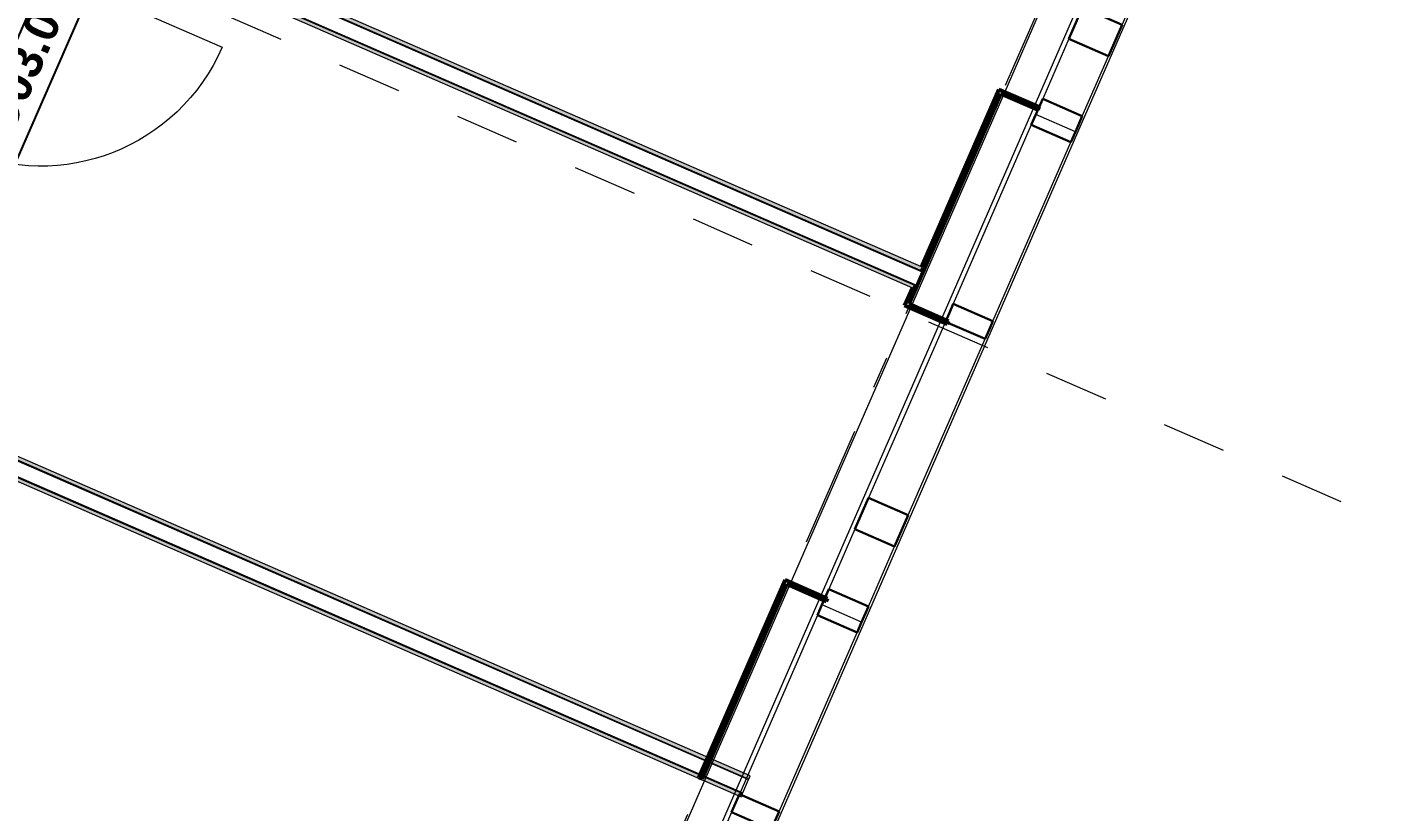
# Model space of a CAD drawing. Header units: millimetres. Extents: x -35034 to 431752, y -71616 to 25069.
# Drawn here: x 341320 to 347304, y -20745 to -17300 of the extents above; entities that cross this region are included whole.
import ezdxf
from ezdxf.enums import TextEntityAlignment as Align

# ---------------------------------------------------------------- set-up
doc = ezdxf.new("R2010")
doc.units = ezdxf.units.MM
doc.header["$MEASUREMENT"] = 0
doc.linetypes.add('Dashed', pattern=[564.444447, 282.222223, -282.222223])
doc.linetypes.add('Double Dashed', pattern=[1093.611073, 529.166651, -211.666656, 141.111112, -211.666656])
for name, color, linetype in [('A-25-M_Wall_Int', 7, 'Continuous'), ('A-95-MC_Marker_Section_P2.Marker', 7, 'Continuous'), ('New_A-15-MG_Structural_Grid_Phase_2', 7, 'Continuous'), ('New_A-20-M_Floor_Slab', 7, 'Continuous'), ('New_A-25-M_Wall_Ext', 7, 'Continuous'), ('New_A-25-M_Wall_Int', 7, 'Continuous'), ('New_ArchiCAD Door Markers', 7, 'Continuous'), ('New_ArchiCAD Doors', 7, 'Continuous'), ('New_ArchiCAD Windows', 7, 'Continuous')]:
    doc.layers.add(name, color=color, linetype=linetype)
for name, color, linetype, lineweight, true_color in [('A-25-M_Wall_Int_Pen_No__107', 7, 'Continuous', 15, 0xa6a6a6), ('A-25-M_Wall_Int_Pen_No__27', 7, 'Continuous', 50, 0x2a2a2a), ('New_A-15-MG_Structural_Grid_Phase_2_Pen_No__222', 7, 'Continuous', 13, 0x65af33), ('New_A-25-M_Wall_Int_Pen_No__107', 7, 'Continuous', 15, 0xa6a6a6), ('New_A-25-M_Wall_Int_Pen_No__27', 7, 'Continuous', 50, 0x2a2a2a), ('New_ArchiCAD Doors_Pen_No__43', 7, 'Continuous', 30, 0x444444), ('New_ArchiCAD Doors_Pen_No__63', 7, 'Continuous', 20, 0x606060), ('New_ArchiCAD Windows_Pen_No__23', 7, 'Continuous', 30, 0x2a2a2a)]:
    doc.layers.add(name, color=color, linetype=linetype, lineweight=lineweight, true_color=true_color)
for name, color, linetype, lineweight in [('A-95-MC_Marker_Section_P2.Marker_Pen_No__1', 7, 'Continuous', 13), ('New_A-20-M_Floor_Slab_Pen_No__89', 8, 'Continuous', 20), ('New_A-25-M_Wall_Int_Pen_No__1', 7, 'Continuous', 13), ('New_ArchiCAD Door Markers_Pen_No__1', 7, 'Continuous', 13), ('New_ArchiCAD Door Markers_Pen_No__5', 7, 'Continuous', 25), ('New_ArchiCAD Doors_Pen_No__1', 7, 'Continuous', 13), ('New_ArchiCAD Windows_Pen_No__1', 7, 'Continuous', 13), ('New_ArchiCAD Windows_Pen_No__3', 7, 'Continuous', 18)]:
    doc.layers.add(name, color=color, linetype=linetype, lineweight=lineweight)
doc.styles.add('GENERATED_STYLE_1', font='')
doc.styles.add('GENERATED_STYLE_4', font='')
doc.styles.get('GENERATED_STYLE_1').set_extended_font_data('Swis721 BT', bold=True)
doc.styles.get('GENERATED_STYLE_4').set_extended_font_data('Swis721 BT')

# ---------------------------------------------------------------- blocks, each defined once
blk = doc.blocks.new('Slab_6_2', base_point=(319508.7, -20986.7))
at = {"layer": 'New_A-20-M_Floor_Slab_Pen_No__89', "linetype": 'Continuous', "flags": 128}
blk.add_lwpolyline([(360395.6, -39042.6), (361680.2, -36096.6), (358829.1, -34853.4), (360799.2, -30335.3), (343499.7, -22791.9), (351451.6, -4555.7), (347529.4, -2845.4), (347719, -2410.4), (346158.3, -1729.9), (345968.6, -2164.8), (345491.4, -1956.7), (343498.9, -6526.2), (338307.1, -4262.3), (330724.5, -11317.1), (330341.6, -10905.7), (319508.6, -20986.6), (319508.7, -20986.7), (306424.3, -33162.5), (323848.8, -40760.4)], dxfattribs=at)
blk = doc.blocks.new('Door with Sidelight on Side 2 19_11')
at = {"layer": 'New_ArchiCAD Doors_Pen_No__1', "linetype": 'Continuous'}
for p, q in [((-755, 0), (-755, -15)), ((755, 0), (755, -15)), ((-755, -15), (-755, -18)), ((-755, -18), (-755, -37)), ((-755, -37), (-755, -62)), ((755, -15), (755, -18)), ((755, -18), (755, -37)), ((755, -37), (755, -62)), ((-755, -62), (-755, -82)), ((-755, -82), (-755, -85)), ((-755, -85), (-755, -100)), ((755, -62), (755, -82)), ((755, -82), (755, -85)), ((755, -85), (755, -100))]:
    blk.add_line(p, q, dxfattribs=at)
at = {"layer": 'New_ArchiCAD Doors_Pen_No__43', "linetype": 'Continuous'}
for p, q in [((-748, 0), (-755, 0)), ((-755, 0), (-755, -100)), ((-682, 0), (-748, 0)), ((-748, 0), (-748, -100)), ((-254, 0), (-682, 0)), ((-682, 0), (-682, -100)), ((-682, -100), (-682, 0)), ((-254, -100), (-254, 0)), ((-188, 0), (-254, 0)), ((-254, 0), (-254, -100)), ((-188, -100), (-188, 0)), ((748, 0), (682, 0)), ((682, 0), (682, -100)), ((748, 0), (755, 0)), ((748, -100), (748, 0)), ((755, 0), (755, -100)), ((-748, -100), (-755, -100)), ((-748, -100), (-682, -100)), ((-682, -100), (-254, -100)), ((-254, -100), (-188, -100)), ((682, -100), (748, -100)), ((748, -100), (755, -100))]:
    blk.add_line(p, q, dxfattribs=at)
at = {"layer": 'New_ArchiCAD Doors_Pen_No__63', "linetype": 'Continuous'}
blk.add_line((682, 0), (682, 870), dxfattribs=at)
blk.add_arc((682, 0), 870, 90, 180, dxfattribs=at)
blk = doc.blocks.new('Door Stamp 17_18')
at = {"layer": 'New_ArchiCAD Door Markers_Pen_No__5', "linetype": 'Continuous'}
for p, q in [((206.6, 241.9), (-770.5, 241.9)), ((-770.5, 241.9), (-770.5, 30.2)), ((206.6, 241.9), (-770.5, 241.9)), ((206.6, 30.2), (206.6, 241.9)), ((-770.5, 30.2), (206.6, 30.2))]:
    blk.add_line(p, q, dxfattribs=at)
at = {"layer": 'New_ArchiCAD Door Markers_Pen_No__1', "style": 'GENERATED_STYLE_1'}
blk.add_attdef('AC_WIDO_ID', text='', height=150, rotation=180, dxfattribs=at).set_placement((147.8, 286.5), align=Align.BOTTOM_LEFT)
blk = doc.blocks.new('Wall_286_2', base_point=(351226.8, 5794.2))
at = {"layer": 'New_ArchiCAD Door Markers'}
ref = blk.add_blockref('Door Stamp 17_18', (341106.5, -17665), dxfattribs=dict(at, rotation=246.440411583999))
ref.add_attrib('AC_WIDO_ID', 'ID03.014', dxfattribs={"layer": 'New_ArchiCAD Door Markers_Pen_No__1', "color": 7, "height": 150, "rotation": 66.44041, "style": 'GENERATED_STYLE_1'}).set_placement((341269.2, -17852.3), align=Align.BOTTOM_LEFT)
at = {"layer": 'New_ArchiCAD Doors', "color": 251, "linetype": 'Continuous', "lineweight": 20, "true_color": 0x606060, "xscale": -0.9999999999999999, "zscale": 1000, "rotation": 246.440411583999}
blk.add_blockref('Door with Sidelight on Side 2 19_11', (341106.5, -17665), dxfattribs=at)
blk = doc.blocks.new('Wall_288_2', base_point=(340445.4, -18930.8))
at = {"layer": 'New_A-25-M_Wall_Int_Pen_No__107', "linetype": 'Continuous', "lineweight": 0, "true_color": 0x535353}
for points in [[(340569.9, -18895.6), (344488.4, -20604.2), (344489.6, -20601.5), (340571.1, -18892.8)], [(340543.1, -18957), (344461.6, -20665.7), (344462.8, -20662.9), (340544.3, -18954.3)]]:
    blk.add_hatch(color=251, dxfattribs=at).paths.add_polyline_path(points)
at = {"layer": 'New_A-25-M_Wall_Int_Pen_No__107', "linetype": 'Continuous'}
for points in [[(340571.1, -18892.8), (344489.6, -20601.5), (344495.6, -20587.7), (340577.1, -18879.1)], [(340537.1, -18970.8), (344455.6, -20679.4), (344461.6, -20665.7), (340543.1, -18957)]]:
    blk.add_hatch(color=256, dxfattribs=at).paths.add_polyline_path(points)
at = {"layer": 'New_A-25-M_Wall_Int_Pen_No__1', "linetype": 'Continuous'}
for p, q in [((340569.9, -18895.6), (344488.4, -20604.2)), ((340571.1, -18892.8), (344489.6, -20601.5)), ((340543.1, -18957), (344461.6, -20665.7)), ((340544.3, -18954.3), (344462.8, -20662.9))]:
    blk.add_line(p, q, dxfattribs=at)
at = {"layer": 'New_A-25-M_Wall_Int_Pen_No__1', "linetype": 'Continuous', "flags": 128}
for points in [[(344495.6, -20587.7), (340577.1, -18879.1)], [(340537.1, -18970.8), (344455.6, -20679.4)], [(344462.8, -20662.9), (344488.4, -20604.2)], [(344488.4, -20604.2), (344489.6, -20601.5)], [(344489.6, -20601.5), (344495.6, -20587.7)], [(344455.6, -20679.4), (344461.6, -20665.7)], [(344461.6, -20665.7), (344462.8, -20662.9)]]:
    blk.add_lwpolyline(points, dxfattribs=at)
blk = doc.blocks.new('Wall_289_2', base_point=(341384.6, -16777.1))
at = {"layer": 'New_A-25-M_Wall_Int_Pen_No__107', "linetype": 'Continuous', "lineweight": 0, "true_color": 0x535353}
for points in [[(341509, -16741.9), (345240.6, -18369.1), (345241.8, -18366.3), (341510.2, -16739.2)], [(341482.2, -16803.3), (345213.9, -18430.5), (345215.1, -18427.8), (341483.4, -16800.6)]]:
    blk.add_hatch(color=251, dxfattribs=at).paths.add_polyline_path(points)
at = {"layer": 'New_A-25-M_Wall_Int_Pen_No__107', "linetype": 'Continuous'}
for points in [[(341510.2, -16739.2), (345241.8, -18366.3), (345247.8, -18352.6), (341516.2, -16725.4)], [(341476.2, -16817.1), (345207.9, -18444.3), (345213.9, -18430.5), (341482.2, -16803.3)]]:
    blk.add_hatch(color=256, dxfattribs=at).paths.add_polyline_path(points)
at = {"layer": 'New_A-25-M_Wall_Int_Pen_No__1', "linetype": 'Continuous'}
for p, q in [((341509, -16741.9), (345240.6, -18369.1)), ((341510.2, -16739.2), (345241.8, -18366.3)), ((341482.2, -16803.3), (345213.9, -18430.5)), ((341483.4, -16800.6), (345215.1, -18427.8))]:
    blk.add_line(p, q, dxfattribs=at)
at = {"layer": 'New_A-25-M_Wall_Int_Pen_No__1', "linetype": 'Continuous', "flags": 128}
for points in [[(345247.8, -18352.6), (341516.2, -16725.4)], [(341476.2, -16817.1), (345207.9, -18444.3)]]:
    blk.add_lwpolyline(points, dxfattribs=at)
blk = doc.blocks.new('Triple Window 19_2')
at = {"layer": 'New_ArchiCAD Windows_Pen_No__1', "linetype": 'Continuous'}
for p, q in [((-1175, -0.5), (-1175, 0)), ((1175, -0.5), (1175, 0)), ((-1175, -190), (-1175, -0.5)), ((1175, -190), (1175, -0.5))]:
    blk.add_line(p, q, dxfattribs=at)
at = {"layer": 'New_ArchiCAD Windows_Pen_No__23', "linetype": 'Continuous'}
for p, q in [((-1175, 0), (-1125, 0)), ((-1125, 0), (-1125, -190)), ((-268, -190), (-268, 0)), ((-268, 0), (-225, 0)), ((-225, 0), (-182, 0)), ((-182, 0), (-182, -190)), ((662.5, -190), (662.5, 0)), ((662.5, 0), (725, 0)), ((725, 0), (812.5, 0)), ((812.5, 0), (812.5, -190)), ((1100, -190), (1100, 0)), ((1100, 0), (1175, 0)), ((-1125, -190), (-1175, -190)), ((-225, -190), (-268, -190)), ((-182, -190), (-225, -190)), ((725, -190), (662.5, -190)), ((812.5, -190), (725, -190)), ((1175, -190), (1100, -190))]:
    blk.add_line(p, q, dxfattribs=at)
at = {"layer": 'New_ArchiCAD Windows_Pen_No__3', "linetype": 'Continuous'}
for p, q in [((-1175, 165), (1175, 165)), ((-1125, 0), (-268, 0)), ((-182, 0), (662.5, 0)), ((812.5, 0), (1100, 0)), ((-1175, -200), (1175, -200)), ((-268, -190), (-1125, -190)), ((662.5, -190), (-182, -190)), ((1100, -190), (812.5, -190))]:
    blk.add_line(p, q, dxfattribs=at)
blk = doc.blocks.new('Wall_349_2', base_point=(351624, -4712.5))
at = {"layer": 'New_ArchiCAD Windows', "color": 251, "linetype": 'Continuous', "lineweight": 20, "true_color": 0x606060, "xscale": -1, "zscale": 1000, "rotation": 66.44041158399281}
for p in [(346219.8, -16605.6), (345280.5, -18759.8), (344341.2, -20913.9)]:
    blk.add_blockref('Triple Window 19_2', p, dxfattribs=at)
blk = doc.blocks.new('Wall_389_2', base_point=(344835.5, -19808.2))
at = {"layer": 'New_A-25-M_Wall_Int_Pen_No__107', "linetype": 'Continuous'}
blk.add_hatch(color=256, dxfattribs=at).paths.add_polyline_path([(344835.5, -19808.2), (344648.7, -19726.7), (344656.4, -19746.4), (344829.5, -19821.9)])
at = {"layer": 'New_A-25-M_Wall_Int_Pen_No__27', "linetype": 'Continuous', "flags": 128}
for points in [[(344835.5, -19808.2), (344648.7, -19726.7)], [(344656.4, -19746.4), (344829.5, -19821.9)], [(344829.5, -19821.9), (344835.5, -19808.2)]]:
    blk.add_lwpolyline(points, dxfattribs=at)
blk = doc.blocks.new('Wall_390_2', base_point=(344648.7, -19726.7))
at = {"layer": 'New_A-25-M_Wall_Int_Pen_No__107', "linetype": 'Continuous'}
blk.add_hatch(color=256, dxfattribs=at).paths.add_polyline_path([(344648.7, -19726.7), (344270.4, -20594.3), (344284.1, -20600.3), (344656.4, -19746.4)])
at = {"layer": 'New_A-25-M_Wall_Int_Pen_No__27', "linetype": 'Continuous', "flags": 128}
for points in [[(344648.7, -19726.7), (344270.4, -20594.3)], [(344284.1, -20600.3), (344656.4, -19746.4)], [(344270.4, -20594.3), (344284.1, -20600.3)]]:
    blk.add_lwpolyline(points, dxfattribs=at)
blk = doc.blocks.new('Wall_391_2', base_point=(345764.6, -17649.6))
at = {"layer": 'New_A-25-M_Wall_Int_Pen_No__107', "linetype": 'Continuous'}
blk.add_hatch(color=256, dxfattribs=at).paths.add_polyline_path([(345764.6, -17649.6), (345588, -17572.6), (345595.7, -17592.3), (345758.6, -17663.3)])
at = {"layer": 'New_A-25-M_Wall_Int_Pen_No__27', "linetype": 'Continuous', "flags": 128}
for points in [[(345764.6, -17649.6), (345588, -17572.6)], [(345595.7, -17592.3), (345758.6, -17663.3)], [(345758.6, -17663.3), (345764.6, -17649.6)]]:
    blk.add_lwpolyline(points, dxfattribs=at)
blk = doc.blocks.new('Wall_392_2', base_point=(345588, -17572.6))
at = {"layer": 'New_A-25-M_Wall_Int_Pen_No__107', "linetype": 'Continuous'}
for points in [[(345261.6, -18358.6), (345595.7, -17592.3), (345588, -17572.6), (345247.8, -18352.6)], [(345247.8, -18352.6), (345241.8, -18366.3), (345255.6, -18372.3), (345261.6, -18358.6)], [(345213.9, -18430.5), (345207.9, -18444.3), (345221.6, -18450.3), (345227.6, -18436.5)], [(345207.9, -18444.3), (345173.7, -18522.5), (345193.5, -18514.8), (345221.6, -18450.3)]]:
    blk.add_hatch(color=256, dxfattribs=at).paths.add_polyline_path(points)
at = {"layer": 'New_A-25-M_Wall_Int_Pen_No__107', "linetype": 'Continuous', "lineweight": 0, "true_color": 0x535353}
for points in [[(345241.8, -18366.3), (345240.6, -18369.1), (345254.4, -18375.1), (345255.6, -18372.3)], [(345215.1, -18427.8), (345213.9, -18430.5), (345227.6, -18436.5), (345228.8, -18433.8)]]:
    blk.add_hatch(color=251, dxfattribs=at).paths.add_polyline_path(points)
at = {"layer": 'New_A-25-M_Wall_Int_Pen_No__1', "linetype": 'Continuous'}
for p, q in [((345240.6, -18369.1), (345254.4, -18375.1)), ((345255.6, -18372.3), (345241.8, -18366.3)), ((345213.9, -18430.5), (345227.6, -18436.5)), ((345215.1, -18427.8), (345228.8, -18433.8))]:
    blk.add_line(p, q, dxfattribs=at)
at = {"layer": 'New_A-25-M_Wall_Int_Pen_No__27', "linetype": 'Continuous', "flags": 128}
for points in [[(345193.5, -18514.8), (345595.7, -17592.3)], [(345588, -17572.6), (345247.8, -18352.6)], [(345207.9, -18444.3), (345173.7, -18522.5)]]:
    blk.add_lwpolyline(points, dxfattribs=at)
blk = doc.blocks.new('Wall_445_2', base_point=(345173.7, -18522.5))
at = {"layer": 'A-25-M_Wall_Int_Pen_No__107', "linetype": 'Continuous'}
blk.add_hatch(color=256, dxfattribs=at).paths.add_polyline_path([(345173.7, -18522.5), (345360.4, -18603.9), (345366.4, -18590.2), (345193.5, -18514.8)])
at = {"layer": 'A-25-M_Wall_Int_Pen_No__27', "linetype": 'Continuous', "flags": 128}
for points in [[(345173.7, -18522.5), (345360.4, -18603.9)], [(345366.4, -18590.2), (345193.5, -18514.8)], [(345360.4, -18603.9), (345366.4, -18590.2)]]:
    blk.add_lwpolyline(points, dxfattribs=at)
blk = doc.blocks.new('Standard grid marker_19')
at = {"layer": 'New_A-15-MG_Structural_Grid_Phase_2_Pen_No__222', "linetype": 'Double Dashed'}
blk.add_line((948.6, 0), (36650.5, 0), dxfattribs=at)
at = {"layer": 'New_A-15-MG_Structural_Grid_Phase_2_Pen_No__222', "style": 'GENERATED_STYLE_4'}
for tag, p in [('AC_MarkerText_1_0', (-500, -588.3)), ('AC_MarkerText_1_1', (38099.1, -588.3))]:
    blk.add_attdef(tag, text='', height=350, rotation=90, dxfattribs=at).set_placement(p, align=Align.MIDDLE_CENTER)
blk = doc.blocks.new('Cutting Plane_3_2', base_point=(357151.3, -23770.8))
at = {"layer": 'A-95-MC_Marker_Section_P2.Marker_Pen_No__1', "linetype": 'Dashed'}
blk.add_line((356922.2, -23670.9), (327387.9, -10792.5), dxfattribs=at)

msp = doc.modelspace()

# ---------------------------------------------------------------- block references
at = {"layer": 'A-25-M_Wall_Int', "color": 250, "lineweight": 50, "true_color": 0x2a2a2a}
msp.add_blockref('Wall_445_2', (345173.7, -18522.5), dxfattribs=at)
at = {"layer": 'A-95-MC_Marker_Section_P2.Marker'}
msp.add_blockref('Cutting Plane_3_2', (357151.3, -23770.8), dxfattribs=at)
at = {"layer": 'New_A-15-MG_Structural_Grid_Phase_2', "color": 8, "linetype": 'Continuous', "lineweight": 15, "zscale": 1000, "rotation": 246.440411583993}
msp.add_blockref('Standard grid marker_19', (353637.5, 840.1), dxfattribs=at)
at = {"layer": 'New_A-20-M_Floor_Slab', "color": 8, "linetype": 'Continuous', "lineweight": 20}
msp.add_blockref('Slab_6_2', (319508.7, -20986.7), dxfattribs=at)
at = {"layer": 'New_A-25-M_Wall_Ext', "color": 250, "lineweight": 50, "true_color": 0x2a2a2a}
msp.add_blockref('Wall_349_2', (351624, -4712.5), dxfattribs=at)
at = {"layer": 'New_A-25-M_Wall_Int', "color": 250, "lineweight": 50, "true_color": 0x2a2a2a}
for name, p in [('Wall_286_2', (351226.8, 5794.2)), ('Wall_289_2', (341384.6, -16777.1)), ('Wall_392_2', (345588, -17572.6)), ('Wall_391_2', (345764.6, -17649.6)), ('Wall_288_2', (340445.4, -18930.8)), ('Wall_390_2', (344648.7, -19726.7)), ('Wall_389_2', (344835.5, -19808.2))]:
    msp.add_blockref(name, p, dxfattribs=at)

doc.saveas('drawing.dxf')
